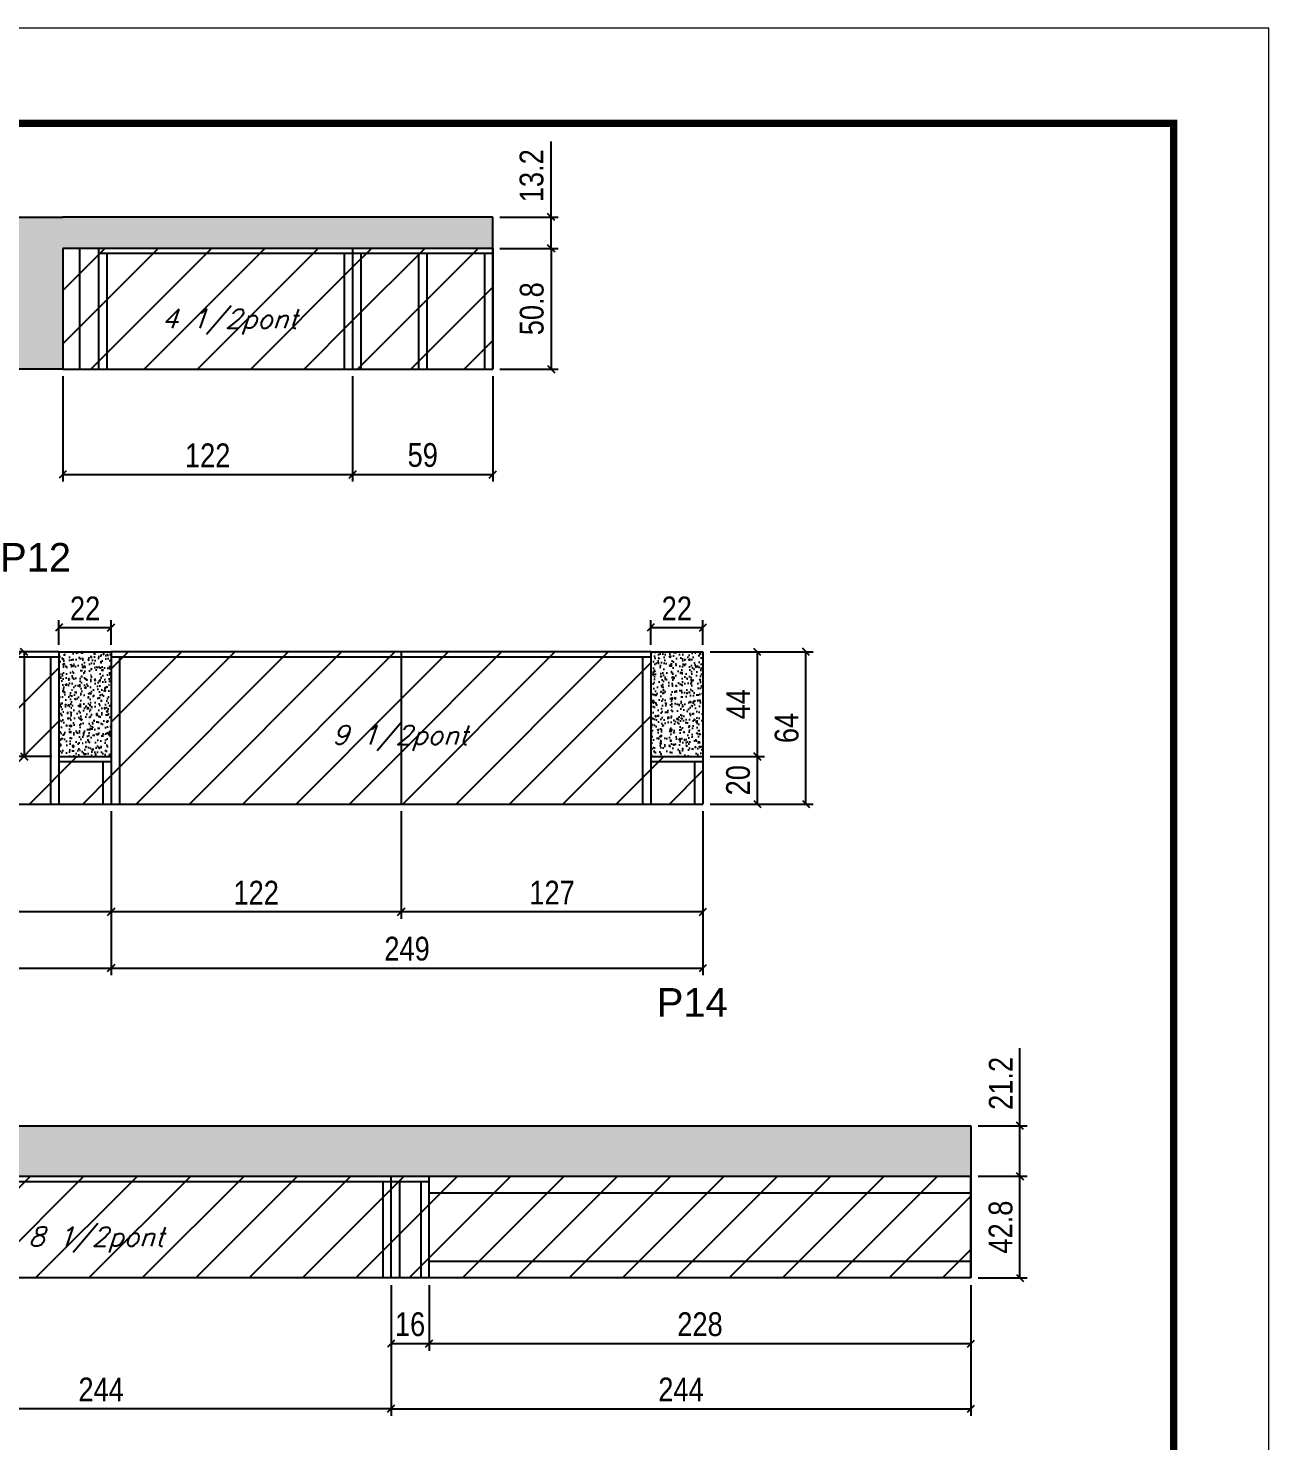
# Model space of a CAD drawing. Extents: x 137137 to 143418, y 10464 to 34486.
# Drawn here: x 142896 to 143418, y 25851 to 26446 of the extents above; entities that cross this region are included whole.
import ezdxf

# ---------------------------------------------------------------- set-up
doc = ezdxf.new("R2010")
doc.units = 0
doc.linetypes.add('DASHED', pattern=[0.75, 0.5, -0.25])
for name, color, linetype in [('5', 5, 'Continuous'), ('COTA', 241, 'Continuous'), ('Painéis', 200, 'Continuous'), ('Reaproveitamento', 251, 'Continuous'), ('SARR_2.2x7', 40, 'Continuous'), ('SARR_3.5x7', 81, 'Continuous'), ('texto', 7, 'Continuous')]:
    doc.layers.add(name, color=color, linetype=linetype)
doc.layers.add('Folhas', color=255, linetype='Continuous', lineweight=9)
doc.layers.add('SARRAFO DE PRESSAO', color=251, linetype='DASHED', lineweight=9)
doc.styles.add('COTA TECNICA', font='techl___.ttf', dxfattribs={"height": 10})
doc.styles.add('Romans', font='romans.shx')
doc.styles.get("Standard").update_dxf_attribs({"font": 'arial.ttf'})
doc.dimstyles.new('PAINEL', dxfattribs={"dimtxt": 10, "dimasz": 3, "dimexe": 3, "dimexo": 3, "dimgap": 3, "dimtad": 1, "dimdec": 1, "dimzin": 12, "dimdsep": 46, "dimtxsty": 'COTA TECNICA', "dimblk1": 'OBLIQUE', "dimblk2": 'OBLIQUE', "dimsah": 1, "dimcen": 0.9, "dimclrd": 4, "dimclre": 4, "dimclrt": 240, "dimadec": 1, "dimazin": 3, "dimtfac": 1, "dimtdec": 1, "dimtmove": 0, "dimatfit": 3, "dimfxl": 1, "dimtolj": 1, "dimtzin": 12, "dimarcsym": 0})
pattern_1 = [(50, (10644.301, -5813.042), (5.46554007, -0.47817257), [0.5715, -6.2865]), (355, (10644.301, -5813.042), (-1.05730264, 5.73170536), [0.4572, -5.02921753]), (100.4514447, (10644.7565, -5813.0817), (4.40823741, 5.25353256), [0.48570026, -5.34270734]), (46.1842, (10644.301, -5811.518), (8.13237123, -1.26126984), [0.85725, -9.42975]), (96.6355576, (10644.979, -5811.623), (7.122124, 7.42278374), [0.7285507, -8.01406824]), (351.184151, (10644.301, -5811.518), (7.122124, 7.42278374), [0.685799, -7.54379196]), (21, (10645.063, -5811.899), (4.54843174, -3.06795595), [0.5715, -6.2865]), (326, (10645.063, -5811.899), (1.85406085, 5.52563898), [0.4572, -5.0292]), (71.451445, (10645.442, -5812.1545), (6.40249258, 2.45768307), [0.48570026, -5.34269813]), (37.5, (10644.301, -5813.0418), (0.092658098, 2.536651166), [0, -4.96824, 0, -5.1054, 0, -5.04825]), (7.5, (10644.301, -5813.0418), (2.004589875, 3.005417245), [0, -2.91084, 0, -4.85394, 0, -1.92405]), (327.5, (10642.6017, -5813.0418), (4.067717855, -0.17186232), [0, -1.905, 0, -5.9436, 0, -7.8867]), (317.5, (10641.8397, -5813.042), (4.44387544, 0.76279473), [0, -2.4765, 0, -3.94716, 0, -5.6007])]
pattern_2 = [(45, (1560.227, -1e-11), (-11.2253202, 11.2253202), [])]

# ---------------------------------------------------------------- blocks, each defined once
blk = doc.blocks.new('9999999999')
at = {"layer": 'Folhas'}
blk.add_lwpolyline([(98138.98, 34190.21), (99623.98, 34190.21), (99623.98, 35240.21), (98138.98, 35240.21)], close=True, dxfattribs=at)
at = {"layer": 'Folhas', "color": 30, "const_width": 3}
blk.add_lwpolyline([(98213.98, 34230.21), (99583.98, 34230.21), (99583.98, 35200.21), (98213.98, 35200.21)], close=True, dxfattribs=at)
blk = doc.blocks.new('_Oblique')
at = {"color": 0, "linetype": 'ByBlock', "lineweight": -2}
blk.add_line((-0.5, -0.5), (0.5, 0.5), dxfattribs=at)
blk = doc.blocks.new('*D684')
at = {"layer": 'COTA', "color": 4, "linetype": 'ByBlock', "lineweight": -2, "transparency": 16777216}
for p, q in [((142677.7, 26116.35), (142677.7, 26047.32)), ((142930.7, 26116.34), (142930.7, 26047.32)), ((142677.7, 26050.32), (142930.7, 26050.32))]:
    blk.add_line(p, q, dxfattribs=at)
at = {"layer": 'Defpoints', "color": 0, "linetype": 'ByBlock', "transparency": 16777216}
for p in [(142677.7, 26119.35), (142930.7, 26119.34), (142930.7, 26050.32)]:
    blk.add_point(p, dxfattribs=at)
at = {"layer": 'COTA', "color": 4, "linetype": 'ByBlock', "lineweight": -2, "transparency": 16777216, "xscale": 3, "yscale": 3, "zscale": 3, "rotation": 180}
blk.add_blockref('_Oblique', (142677.7, 26050.32), dxfattribs=at)
at = {"layer": 'COTA', "color": 4, "linetype": 'ByBlock', "lineweight": -2, "transparency": 16777216, "xscale": 3, "yscale": 3, "zscale": 3}
blk.add_blockref('_Oblique', (142930.7, 26050.32), dxfattribs=at)
at = {"layer": 'COTA', "color": 240, "linetype": 'ByBlock', "transparency": 16777216, "insert": (142804.2, 26058.54), "char_height": 10, "attachment_point": 5, "style": 'COTA TECNICA'}
blk.add_mtext('\\A1;253', dxfattribs=at)
blk = doc.blocks.new('*D685')
at = {"layer": 'COTA', "color": 4, "linetype": 'ByBlock', "lineweight": -2, "transparency": 16777216}
for p, q in [((142930.7, 26116.35), (142930.7, 26047.32)), ((143179.7, 26116.34), (143179.7, 26047.32)), ((142930.7, 26050.32), (143179.7, 26050.32))]:
    blk.add_line(p, q, dxfattribs=at)
at = {"layer": 'Defpoints', "color": 0, "linetype": 'ByBlock', "transparency": 16777216}
for p in [(142930.7, 26119.35), (143179.7, 26119.34), (143179.7, 26050.32)]:
    blk.add_point(p, dxfattribs=at)
at = {"layer": 'COTA', "color": 4, "linetype": 'ByBlock', "lineweight": -2, "transparency": 16777216, "xscale": 3, "yscale": 3, "zscale": 3, "rotation": 180}
blk.add_blockref('_Oblique', (142930.7, 26050.32), dxfattribs=at)
at = {"layer": 'COTA', "color": 4, "linetype": 'ByBlock', "lineweight": -2, "transparency": 16777216, "xscale": 3, "yscale": 3, "zscale": 3}
blk.add_blockref('_Oblique', (143179.7, 26050.32), dxfattribs=at)
at = {"layer": 'COTA', "color": 240, "linetype": 'ByBlock', "transparency": 16777216, "insert": (143055.2, 26058.42), "char_height": 10, "attachment_point": 5, "style": 'COTA TECNICA'}
blk.add_mtext('\\A1;249', dxfattribs=at)
blk = doc.blocks.new('*D686')
at = {"layer": 'COTA', "color": 4, "linetype": 'ByBlock', "lineweight": -2, "transparency": 16777216}
for p, q in [((142908.7, 26186.34), (142908.7, 26196.63)), ((142908.7, 26193.63), (142930.7, 26193.63)), ((142930.7, 26186.35), (142930.7, 26196.63))]:
    blk.add_line(p, q, dxfattribs=at)
at = {"layer": 'Defpoints', "color": 0, "linetype": 'ByBlock', "transparency": 16777216}
for p in [(142930.7, 26193.63), (142908.7, 26183.34), (142930.7, 26183.35)]:
    blk.add_point(p, dxfattribs=at)
at = {"layer": 'COTA', "color": 4, "linetype": 'ByBlock', "lineweight": -2, "transparency": 16777216, "xscale": 3, "yscale": 3, "zscale": 3, "rotation": 180}
blk.add_blockref('_Oblique', (142908.7, 26193.63), dxfattribs=at)
at = {"layer": 'COTA', "color": 4, "linetype": 'ByBlock', "lineweight": -2, "transparency": 16777216, "xscale": 3, "yscale": 3, "zscale": 3}
blk.add_blockref('_Oblique', (142930.7, 26193.63), dxfattribs=at)
at = {"layer": 'COTA', "color": 240, "linetype": 'ByBlock', "transparency": 16777216, "insert": (142919.7, 26201.63), "char_height": 10, "attachment_point": 5, "style": 'COTA TECNICA'}
blk.add_mtext('\\A1;22', dxfattribs=at)
blk = doc.blocks.new('*D687')
at = {"layer": 'COTA', "color": 4, "linetype": 'ByBlock', "lineweight": -2, "transparency": 16777216}
for p, q in [((142905.7, 26183.34), (142891.06, 26183.34)), ((142894.06, 26183.34), (142894.06, 26139.34)), ((142905.7, 26139.34), (142891.06, 26139.34))]:
    blk.add_line(p, q, dxfattribs=at)
at = {"layer": 'Defpoints', "color": 0, "linetype": 'ByBlock', "transparency": 16777216}
for p in [(142908.7, 26183.34), (142894.06, 26139.34), (142908.7, 26139.34)]:
    blk.add_point(p, dxfattribs=at)
at = {"layer": 'COTA', "color": 4, "linetype": 'ByBlock', "lineweight": -2, "transparency": 16777216, "xscale": 3, "yscale": 3, "zscale": 3}
for p, rotation in [((142894.06, 26183.34), 90), ((142894.06, 26139.34), 270)]:
    blk.add_blockref('_Oblique', p, dxfattribs=dict(at, rotation=rotation))
at = {"layer": 'COTA', "color": 240, "linetype": 'ByBlock', "transparency": 16777216, "insert": (142885.99, 26161.34), "char_height": 10, "attachment_point": 5, "rotation": 90, "style": 'COTA TECNICA'}
blk.add_mtext('\\A1;44', dxfattribs=at)
blk = doc.blocks.new('*D690')
at = {"layer": 'COTA', "color": 4, "linetype": 'ByBlock', "lineweight": -2, "transparency": 16777216}
for p, q in [((142799.7, 26116.35), (142799.7, 26070.98)), ((142930.7, 26116.34), (142930.7, 26070.98)), ((142930.7, 26073.98), (142799.7, 26073.98))]:
    blk.add_line(p, q, dxfattribs=at)
at = {"layer": 'Defpoints', "color": 0, "linetype": 'ByBlock', "transparency": 16777216}
for p in [(142799.7, 26119.35), (142930.7, 26119.34), (142799.7, 26073.98)]:
    blk.add_point(p, dxfattribs=at)
at = {"layer": 'COTA', "color": 4, "linetype": 'ByBlock', "lineweight": -2, "transparency": 16777216, "xscale": 3, "yscale": 3, "zscale": 3, "rotation": 180}
blk.add_blockref('_Oblique', (142799.7, 26073.98), dxfattribs=at)
at = {"layer": 'COTA', "color": 4, "linetype": 'ByBlock', "lineweight": -2, "transparency": 16777216, "xscale": 3, "yscale": 3, "zscale": 3}
blk.add_blockref('_Oblique', (142930.7, 26073.98), dxfattribs=at)
at = {"layer": 'COTA', "color": 240, "linetype": 'ByBlock', "transparency": 16777216, "insert": (142865.2, 26082.2), "char_height": 10, "attachment_point": 5, "style": 'COTA TECNICA'}
blk.add_mtext('\\A1;131', dxfattribs=at)
blk = doc.blocks.new('*D691')
at = {"layer": 'COTA', "color": 4, "linetype": 'ByBlock', "lineweight": -2, "transparency": 16777216}
for p, q in [((142930.7, 26116.34), (142930.7, 26070.98)), ((143052.7, 26116.34), (143052.7, 26070.98)), ((143052.7, 26073.98), (142930.7, 26073.98))]:
    blk.add_line(p, q, dxfattribs=at)
at = {"layer": 'Defpoints', "color": 0, "linetype": 'ByBlock', "transparency": 16777216}
for p in [(142930.7, 26119.34), (143052.7, 26119.34), (142930.7, 26073.98)]:
    blk.add_point(p, dxfattribs=at)
at = {"layer": 'COTA', "color": 4, "linetype": 'ByBlock', "lineweight": -2, "transparency": 16777216, "xscale": 3, "yscale": 3, "zscale": 3, "rotation": 180}
blk.add_blockref('_Oblique', (142930.7, 26073.98), dxfattribs=at)
at = {"layer": 'COTA', "color": 4, "linetype": 'ByBlock', "lineweight": -2, "transparency": 16777216, "xscale": 3, "yscale": 3, "zscale": 3}
blk.add_blockref('_Oblique', (143052.7, 26073.98), dxfattribs=at)
at = {"layer": 'COTA', "color": 240, "linetype": 'ByBlock', "transparency": 16777216, "insert": (142991.7, 26082.04), "char_height": 10, "attachment_point": 5, "style": 'COTA TECNICA'}
blk.add_mtext('\\A1;122', dxfattribs=at)
blk = doc.blocks.new('*D692')
at = {"layer": 'COTA', "color": 4, "linetype": 'ByBlock', "lineweight": -2, "transparency": 16777216}
for p, q in [((143052.7, 26116.34), (143052.7, 26070.98)), ((143179.7, 26116.34), (143179.7, 26070.98)), ((143179.7, 26073.98), (143052.7, 26073.98))]:
    blk.add_line(p, q, dxfattribs=at)
at = {"layer": 'Defpoints', "color": 0, "linetype": 'ByBlock', "transparency": 16777216}
for p in [(143052.7, 26119.34), (143179.7, 26119.34), (143052.7, 26073.98)]:
    blk.add_point(p, dxfattribs=at)
at = {"layer": 'COTA', "color": 4, "linetype": 'ByBlock', "lineweight": -2, "transparency": 16777216, "xscale": 3, "yscale": 3, "zscale": 3, "rotation": 180}
blk.add_blockref('_Oblique', (143052.7, 26073.98), dxfattribs=at)
at = {"layer": 'COTA', "color": 4, "linetype": 'ByBlock', "lineweight": -2, "transparency": 16777216, "xscale": 3, "yscale": 3, "zscale": 3}
blk.add_blockref('_Oblique', (143179.7, 26073.98), dxfattribs=at)
at = {"layer": 'COTA', "color": 240, "linetype": 'ByBlock', "transparency": 16777216, "insert": (143116.2, 26082.06), "char_height": 10, "attachment_point": 5, "style": 'COTA TECNICA'}
blk.add_mtext('\\A1;127', dxfattribs=at)
blk = doc.blocks.new('*D759')
at = {"layer": 'COTA', "color": 4, "linetype": 'ByBlock', "lineweight": -2, "transparency": 16777216}
for p, q in [((142910.29, 26299.33), (142910.29, 26255)), ((143032.29, 26299.33), (143032.29, 26255)), ((142910.29, 26258), (143032.29, 26258))]:
    blk.add_line(p, q, dxfattribs=at)
at = {"layer": 'Defpoints', "color": 0, "linetype": 'ByBlock', "transparency": 16777216}
for p in [(142910.29, 26302.33), (143032.29, 26302.33), (143032.29, 26258)]:
    blk.add_point(p, dxfattribs=at)
at = {"layer": 'COTA', "color": 4, "linetype": 'ByBlock', "lineweight": -2, "transparency": 16777216, "xscale": 3, "yscale": 3, "zscale": 3, "rotation": 180}
blk.add_blockref('_Oblique', (142910.29, 26258), dxfattribs=at)
at = {"layer": 'COTA', "color": 4, "linetype": 'ByBlock', "lineweight": -2, "transparency": 16777216, "xscale": 3, "yscale": 3, "zscale": 3}
blk.add_blockref('_Oblique', (143032.29, 26258), dxfattribs=at)
at = {"layer": 'COTA', "color": 240, "linetype": 'ByBlock', "transparency": 16777216, "insert": (142971.29, 26266.05), "char_height": 10, "attachment_point": 5, "style": 'COTA TECNICA'}
blk.add_mtext('\\A1;122', dxfattribs=at)
blk = doc.blocks.new('*D760')
at = {"layer": 'COTA', "color": 4, "linetype": 'ByBlock', "lineweight": -2, "transparency": 16777216}
for p, q in [((143032.29, 26299.33), (143032.29, 26255)), ((143091.29, 26299.33), (143091.29, 26255)), ((143032.29, 26258), (143091.29, 26258))]:
    blk.add_line(p, q, dxfattribs=at)
at = {"layer": 'Defpoints', "color": 0, "linetype": 'ByBlock', "transparency": 16777216}
for p in [(143032.29, 26302.33), (143091.29, 26302.33), (143091.29, 26258)]:
    blk.add_point(p, dxfattribs=at)
at = {"layer": 'COTA', "color": 4, "linetype": 'ByBlock', "lineweight": -2, "transparency": 16777216, "xscale": 3, "yscale": 3, "zscale": 3, "rotation": 180}
blk.add_blockref('_Oblique', (143032.29, 26258), dxfattribs=at)
at = {"layer": 'COTA', "color": 4, "linetype": 'ByBlock', "lineweight": -2, "transparency": 16777216, "xscale": 3, "yscale": 3, "zscale": 3}
blk.add_blockref('_Oblique', (143091.29, 26258), dxfattribs=at)
at = {"layer": 'COTA', "color": 240, "linetype": 'ByBlock', "transparency": 16777216, "insert": (143061.79, 26266.13), "char_height": 10, "attachment_point": 5, "style": 'COTA TECNICA'}
blk.add_mtext('\\A1;59', dxfattribs=at)
blk = doc.blocks.new('*D761')
at = {"layer": 'COTA', "color": 4, "linetype": 'ByBlock', "lineweight": -2, "transparency": 16777216}
for p, q in [((143182.7, 26139.34), (143205.62, 26139.34)), ((143202.62, 26119.34), (143202.62, 26139.34)), ((143182.7, 26119.34), (143205.62, 26119.34))]:
    blk.add_line(p, q, dxfattribs=at)
at = {"layer": 'Defpoints', "color": 0, "linetype": 'ByBlock', "transparency": 16777216}
for p in [(143179.7, 26139.34), (143202.62, 26139.34), (143179.7, 26119.34)]:
    blk.add_point(p, dxfattribs=at)
at = {"layer": 'COTA', "color": 4, "linetype": 'ByBlock', "lineweight": -2, "transparency": 16777216, "xscale": 3, "yscale": 3, "zscale": 3}
for p, rotation in [((143202.62, 26139.34), 90), ((143202.62, 26119.34), 270)]:
    blk.add_blockref('_Oblique', p, dxfattribs=dict(at, rotation=rotation))
at = {"layer": 'COTA', "color": 240, "linetype": 'ByBlock', "transparency": 16777216, "insert": (143194.52, 26129.34), "char_height": 10, "attachment_point": 5, "rotation": 90, "style": 'COTA TECNICA'}
blk.add_mtext('\\A1;20', dxfattribs=at)
blk = doc.blocks.new('*D762')
at = {"layer": 'COTA', "color": 4, "linetype": 'ByBlock', "lineweight": -2, "transparency": 16777216}
for p, q in [((143182.7, 26183.34), (143205.62, 26183.34)), ((143202.62, 26139.34), (143202.62, 26183.34)), ((143182.7, 26139.34), (143205.62, 26139.34))]:
    blk.add_line(p, q, dxfattribs=at)
at = {"layer": 'Defpoints', "color": 0, "linetype": 'ByBlock', "transparency": 16777216}
for p in [(143179.7, 26183.34), (143202.62, 26183.34), (143179.7, 26139.34)]:
    blk.add_point(p, dxfattribs=at)
at = {"layer": 'COTA', "color": 4, "linetype": 'ByBlock', "lineweight": -2, "transparency": 16777216, "xscale": 3, "yscale": 3, "zscale": 3}
for p, rotation in [((143202.62, 26183.34), 90), ((143202.62, 26139.34), 270)]:
    blk.add_blockref('_Oblique', p, dxfattribs=dict(at, rotation=rotation))
at = {"layer": 'COTA', "color": 240, "linetype": 'ByBlock', "transparency": 16777216, "insert": (143194.55, 26161.34), "char_height": 10, "attachment_point": 5, "rotation": 90, "style": 'COTA TECNICA'}
blk.add_mtext('\\A1;44', dxfattribs=at)
blk = doc.blocks.new('*D763')
at = {"layer": 'COTA', "color": 4, "linetype": 'ByBlock', "lineweight": -2, "transparency": 16777216}
for p, q in [((143157.7, 26186.34), (143157.7, 26196.63)), ((143157.7, 26193.63), (143179.7, 26193.63)), ((143179.7, 26186.35), (143179.7, 26196.63))]:
    blk.add_line(p, q, dxfattribs=at)
at = {"layer": 'Defpoints', "color": 0, "linetype": 'ByBlock', "transparency": 16777216}
for p in [(143179.7, 26193.63), (143157.7, 26183.34), (143179.7, 26183.35)]:
    blk.add_point(p, dxfattribs=at)
at = {"layer": 'COTA', "color": 4, "linetype": 'ByBlock', "lineweight": -2, "transparency": 16777216, "xscale": 3, "yscale": 3, "zscale": 3, "rotation": 180}
blk.add_blockref('_Oblique', (143157.7, 26193.63), dxfattribs=at)
at = {"layer": 'COTA', "color": 4, "linetype": 'ByBlock', "lineweight": -2, "transparency": 16777216, "xscale": 3, "yscale": 3, "zscale": 3}
blk.add_blockref('_Oblique', (143179.7, 26193.63), dxfattribs=at)
at = {"layer": 'COTA', "color": 240, "linetype": 'ByBlock', "transparency": 16777216, "insert": (143168.7, 26201.63), "char_height": 10, "attachment_point": 5, "style": 'COTA TECNICA'}
blk.add_mtext('\\A1;22', dxfattribs=at)
blk = doc.blocks.new('*D764')
at = {"layer": 'COTA', "color": 4, "linetype": 'ByBlock', "lineweight": -2, "transparency": 16777216}
for p, q in [((143182.7, 26183.35), (143226.05, 26183.35)), ((143223.05, 26119.34), (143223.05, 26183.35)), ((143182.7, 26119.34), (143226.05, 26119.34))]:
    blk.add_line(p, q, dxfattribs=at)
at = {"layer": 'Defpoints', "color": 0, "linetype": 'ByBlock', "transparency": 16777216}
for p in [(143179.7, 26183.35), (143223.05, 26183.35), (143179.7, 26119.34)]:
    blk.add_point(p, dxfattribs=at)
at = {"layer": 'COTA', "color": 4, "linetype": 'ByBlock', "lineweight": -2, "transparency": 16777216, "xscale": 3, "yscale": 3, "zscale": 3}
for p, rotation in [((143223.05, 26183.35), 90), ((143223.05, 26119.34), 270)]:
    blk.add_blockref('_Oblique', p, dxfattribs=dict(at, rotation=rotation))
at = {"layer": 'COTA', "color": 240, "linetype": 'ByBlock', "transparency": 16777216, "insert": (143214.95, 26151.34), "char_height": 10, "attachment_point": 5, "rotation": 90, "style": 'COTA TECNICA'}
blk.add_mtext('\\A1;64', dxfattribs=at)
blk = doc.blocks.new('*D765')
at = {"layer": 'COTA', "color": 4, "lineweight": -2, "transparency": 16777216}
for p, q in [((143094.29, 26353.13), (143118.83, 26353.13)), ((143115.83, 26353.13), (143115.83, 26302.33)), ((143094.29, 26302.33), (143118.83, 26302.33))]:
    blk.add_line(p, q, dxfattribs=at)
at = {"layer": 'Defpoints', "color": 0, "transparency": 16777216}
for p in [(143091.29, 26353.13), (143091.29, 26302.33), (143115.83, 26302.33)]:
    blk.add_point(p, dxfattribs=at)
at = {"layer": 'COTA', "color": 4, "lineweight": -2, "transparency": 16777216, "xscale": 3, "yscale": 3, "zscale": 3}
for p, rotation in [((143115.83, 26353.13), 90), ((143115.83, 26302.33), 270)]:
    blk.add_blockref('_Oblique', p, dxfattribs=dict(at, rotation=rotation))
at = {"layer": 'COTA', "color": 240, "transparency": 16777216, "insert": (143107.7, 26327.73), "char_height": 10, "attachment_point": 5, "rotation": 90, "style": 'COTA TECNICA'}
blk.add_mtext('\\A1;50.8', dxfattribs=at)
blk = doc.blocks.new('*D766')
at = {"layer": 'COTA', "color": 4, "lineweight": -2, "transparency": 16777216}
for p, q in [((143115.83, 26366.33), (143115.83, 26398.07)), ((143094.29, 26366.33), (143118.83, 26366.33)), ((143115.83, 26353.13), (143115.83, 26366.33)), ((143094.29, 26353.13), (143118.83, 26353.13))]:
    blk.add_line(p, q, dxfattribs=at)
at = {"layer": 'Defpoints', "color": 0, "transparency": 16777216}
for p in [(143091.29, 26366.33), (143115.83, 26366.33), (143091.29, 26353.13)]:
    blk.add_point(p, dxfattribs=at)
at = {"layer": 'COTA', "color": 4, "lineweight": -2, "transparency": 16777216, "xscale": 3, "yscale": 3, "zscale": 3}
for p, rotation in [((143115.83, 26366.33), 90), ((143115.83, 26353.13), 270)]:
    blk.add_blockref('_Oblique', p, dxfattribs=dict(at, rotation=rotation))
at = {"layer": 'COTA', "color": 240, "transparency": 16777216, "insert": (143107.61, 26383.7), "char_height": 10, "attachment_point": 5, "rotation": 90, "style": 'COTA TECNICA'}
blk.add_mtext('\\A1;13.2', dxfattribs=at)
blk = doc.blocks.new('*D724')
at = {"layer": 'COTA', "color": 4, "linetype": 'ByBlock', "lineweight": -2, "transparency": 16777216}
for p, q in [((142804.46, 25916.92), (142804.46, 25861.92)), ((143048.46, 25916.92), (143048.46, 25861.92)), ((143048.46, 25864.92), (142804.46, 25864.92))]:
    blk.add_line(p, q, dxfattribs=at)
at = {"layer": 'Defpoints', "color": 0, "linetype": 'ByBlock', "transparency": 16777216}
for p in [(142804.46, 25919.92), (143048.46, 25919.92), (142804.46, 25864.92)]:
    blk.add_point(p, dxfattribs=at)
at = {"layer": 'COTA', "color": 4, "linetype": 'ByBlock', "lineweight": -2, "transparency": 16777216, "xscale": 3, "yscale": 3, "zscale": 3, "rotation": 180}
blk.add_blockref('_Oblique', (142804.46, 25864.92), dxfattribs=at)
at = {"layer": 'COTA', "color": 4, "linetype": 'ByBlock', "lineweight": -2, "transparency": 16777216, "xscale": 3, "yscale": 3, "zscale": 3}
blk.add_blockref('_Oblique', (143048.46, 25864.92), dxfattribs=at)
at = {"layer": 'COTA', "color": 240, "linetype": 'ByBlock', "transparency": 16777216, "insert": (142926.46, 25873), "char_height": 10, "attachment_point": 5, "style": 'COTA TECNICA'}
blk.add_mtext('\\A1;244', dxfattribs=at)
blk = doc.blocks.new('*D726')
at = {"layer": 'COTA', "color": 4, "linetype": 'ByBlock', "lineweight": -2, "transparency": 16777216}
for p, q in [((143048.46, 25916.92), (143048.46, 25861.92)), ((143292.46, 25916.92), (143292.46, 25861.92)), ((143048.46, 25864.92), (143292.46, 25864.92))]:
    blk.add_line(p, q, dxfattribs=at)
at = {"layer": 'Defpoints', "color": 0, "linetype": 'ByBlock', "transparency": 16777216}
for p in [(143048.46, 25919.92), (143292.46, 25919.92), (143292.46, 25864.92)]:
    blk.add_point(p, dxfattribs=at)
at = {"layer": 'COTA', "color": 4, "linetype": 'ByBlock', "lineweight": -2, "transparency": 16777216, "xscale": 3, "yscale": 3, "zscale": 3, "rotation": 180}
blk.add_blockref('_Oblique', (143048.46, 25864.92), dxfattribs=at)
at = {"layer": 'COTA', "color": 4, "linetype": 'ByBlock', "lineweight": -2, "transparency": 16777216, "xscale": 3, "yscale": 3, "zscale": 3}
blk.add_blockref('_Oblique', (143292.46, 25864.92), dxfattribs=at)
at = {"layer": 'COTA', "color": 240, "linetype": 'ByBlock', "transparency": 16777216, "insert": (143170.46, 25873), "char_height": 10, "attachment_point": 5, "style": 'COTA TECNICA'}
blk.add_mtext('\\A1;244', dxfattribs=at)
blk = doc.blocks.new('*D729')
at = {"layer": 'COTA', "color": 4, "linetype": 'ByBlock', "lineweight": -2, "transparency": 16777216}
for p, q in [((143048.46, 25916.92), (143048.46, 25889.3)), ((143064.46, 25916.92), (143064.46, 25889.3)), ((143048.46, 25892.3), (143064.46, 25892.3))]:
    blk.add_line(p, q, dxfattribs=at)
at = {"layer": 'Defpoints', "color": 0, "linetype": 'ByBlock', "transparency": 16777216}
for p in [(143048.46, 25919.92), (143064.46, 25919.92), (143064.46, 25892.3)]:
    blk.add_point(p, dxfattribs=at)
at = {"layer": 'COTA', "color": 4, "linetype": 'ByBlock', "lineweight": -2, "transparency": 16777216, "xscale": 3, "yscale": 3, "zscale": 3, "rotation": 180}
blk.add_blockref('_Oblique', (143048.46, 25892.3), dxfattribs=at)
at = {"layer": 'COTA', "color": 4, "linetype": 'ByBlock', "lineweight": -2, "transparency": 16777216, "xscale": 3, "yscale": 3, "zscale": 3}
blk.add_blockref('_Oblique', (143064.46, 25892.3), dxfattribs=at)
at = {"layer": 'COTA', "color": 240, "linetype": 'ByBlock', "transparency": 16777216, "insert": (143056.46, 25900.4), "char_height": 10, "attachment_point": 5, "style": 'COTA TECNICA'}
blk.add_mtext('\\A1;16', dxfattribs=at)
blk = doc.blocks.new('*D730')
at = {"layer": 'COTA', "color": 4, "linetype": 'ByBlock', "lineweight": -2, "transparency": 16777216}
for p, q in [((143064.46, 25916.92), (143064.46, 25889.3)), ((143292.46, 25916.92), (143292.46, 25889.3)), ((143064.46, 25892.3), (143292.46, 25892.3))]:
    blk.add_line(p, q, dxfattribs=at)
at = {"layer": 'Defpoints', "color": 0, "linetype": 'ByBlock', "transparency": 16777216}
for p in [(143064.46, 25919.92), (143292.46, 25919.92), (143292.46, 25892.3)]:
    blk.add_point(p, dxfattribs=at)
at = {"layer": 'COTA', "color": 4, "linetype": 'ByBlock', "lineweight": -2, "transparency": 16777216, "xscale": 3, "yscale": 3, "zscale": 3, "rotation": 180}
blk.add_blockref('_Oblique', (143064.46, 25892.3), dxfattribs=at)
at = {"layer": 'COTA', "color": 4, "linetype": 'ByBlock', "lineweight": -2, "transparency": 16777216, "xscale": 3, "yscale": 3, "zscale": 3}
blk.add_blockref('_Oblique', (143292.46, 25892.3), dxfattribs=at)
at = {"layer": 'COTA', "color": 240, "linetype": 'ByBlock', "transparency": 16777216, "insert": (143178.46, 25900.4), "char_height": 10, "attachment_point": 5, "style": 'COTA TECNICA'}
blk.add_mtext('\\A1;228', dxfattribs=at)
blk = doc.blocks.new('*D780')
at = {"layer": 'COTA', "color": 4, "lineweight": -2, "transparency": 16777216}
for p, q in [((143295.46, 25962.72), (143316.08, 25962.72)), ((143313.08, 25919.92), (143313.08, 25962.72)), ((143295.46, 25919.92), (143316.08, 25919.92))]:
    blk.add_line(p, q, dxfattribs=at)
at = {"layer": 'Defpoints', "color": 0, "transparency": 16777216}
for p in [(143292.46, 25962.72), (143313.08, 25962.72), (143292.46, 25919.92)]:
    blk.add_point(p, dxfattribs=at)
at = {"layer": 'COTA', "color": 4, "lineweight": -2, "transparency": 16777216, "xscale": 3, "yscale": 3, "zscale": 3}
for p, rotation in [((143313.08, 25962.72), 90), ((143313.08, 25919.92), 270)]:
    blk.add_blockref('_Oblique', p, dxfattribs=dict(at, rotation=rotation))
at = {"layer": 'COTA', "color": 240, "transparency": 16777216, "insert": (143304.99, 25941.32), "char_height": 10, "attachment_point": 5, "rotation": 90, "style": 'COTA TECNICA'}
blk.add_mtext('\\A1;42.8', dxfattribs=at)
blk = doc.blocks.new('*D781')
at = {"layer": 'COTA', "color": 4, "lineweight": -2, "transparency": 16777216}
for p, q in [((143313.08, 25983.92), (143313.08, 26016.65)), ((143295.46, 25983.92), (143316.08, 25983.92)), ((143313.08, 25962.72), (143313.08, 25983.92)), ((143295.46, 25962.72), (143316.08, 25962.72))]:
    blk.add_line(p, q, dxfattribs=at)
at = {"layer": 'Defpoints', "color": 0, "transparency": 16777216}
for p in [(143292.46, 25983.92), (143313.08, 25983.92), (143292.46, 25962.72)]:
    blk.add_point(p, dxfattribs=at)
at = {"layer": 'COTA', "color": 4, "lineweight": -2, "transparency": 16777216, "xscale": 3, "yscale": 3, "zscale": 3}
for p, rotation in [((143313.08, 25983.92), 90), ((143313.08, 25962.72), 270)]:
    blk.add_blockref('_Oblique', p, dxfattribs=dict(at, rotation=rotation))
at = {"layer": 'COTA', "color": 240, "transparency": 16777216, "insert": (143305.02, 26001.79), "char_height": 10, "attachment_point": 5, "rotation": 90, "style": 'COTA TECNICA'}
blk.add_mtext('\\A1;21.2', dxfattribs=at)

msp = doc.modelspace()

# ---------------------------------------------------------------- hatches: boundary and pattern name
at = {"layer": 'COTA', "ltscale": 25}
h = msp.add_hatch(dxfattribs=at)
h.set_pattern_fill('AR-CONC', color=256, scale=0.03)
h.set_pattern_definition([(50, (1591.3256, -6891.4506), (5.46554007, -0.47817257), [0.5715, -6.2865]), (355, (1591.3256, -6891.4506), (-1.05730264, 5.73170536), [0.4572, -5.02921753]), (100.4514447, (1591.781, -6891.4905), (4.40823741, 5.25353256), [0.48570026, -5.34270734]), (46.1842, (1591.3256, -6889.9266), (8.13237123, -1.26126984), [0.85725, -9.42975]), (96.6355576, (1592.003, -6890.032), (7.122124, 7.42278374), [0.7285507, -8.01406824]), (351.184151, (1591.3256, -6889.927), (7.122124, 7.42278374), [0.685799, -7.54379196]), (21, (1592.0876, -6890.3076), (4.54843174, -3.06795595), [0.5715, -6.2865]), (326, (1592.0876, -6890.3076), (1.85406085, 5.52563898), [0.4572, -5.0292]), (71.451445, (1592.4666, -6890.5633), (6.40249258, 2.45768307), [0.48570026, -5.34269813]), (37.5, (1591.3256, -6891.4506), (0.092658098, 2.536651166), [0, -4.96824, 0, -5.1054, 0, -5.04825]), (7.5, (1591.3256, -6891.4506), (2.004589875, 3.005417245), [0, -2.91084, 0, -4.85394, 0, -1.92405]), (327.5, (1589.6263, -6891.4506), (4.067717855, -0.17186232), [0, -1.905, 0, -5.9436, 0, -7.8867]), (317.5, (1588.8643, -6891.4506), (4.44387544, 0.76279473), [0, -2.4765, 0, -3.94716, 0, -5.6007])])
h.paths.add_polyline_path([(142891.29, 26366.33), (142891.29, 26302.33), (142910.29, 26302.33), (142910.29, 26353.13), (143091.29, 26353.13), (143091.29, 26366.33), (142910.29, 26366.33)])
at = {"layer": 'COTA', "linetype": 'ByBlock'}
h = msp.add_hatch(dxfattribs=at)
h.set_pattern_fill('AR-CONC', color=256, scale=0.03)
h.set_pattern_definition(pattern_1)
h.paths.add_polyline_path([(142908.7, 26139.34), (142930.7, 26139.34), (142930.7, 26183.34), (142908.7, 26183.34)])
h = msp.add_hatch(dxfattribs=at)
h.set_pattern_fill('AR-CONC', color=256, scale=0.03)
h.set_pattern_definition(pattern_1)
h.paths.add_polyline_path([(143157.7, 26139.34), (143179.7, 26139.34), (143179.7, 26183.34), (143157.7, 26183.34)])
h = msp.add_hatch(dxfattribs=at)
h.set_pattern_fill('AR-CONC', color=256, scale=0.03)
h.set_pattern_definition([(50, (1593.3113, -6891.4506), (5.46554007, -0.47817257), [0.5715, -6.2865]), (355, (1593.311, -6891.4506), (-1.05730264, 5.73170536), [0.4572, -5.02921753]), (100.4514447, (1593.7667, -6891.4905), (4.40823741, 5.25353256), [0.48570026, -5.34270734]), (46.1842, (1593.311, -6889.9266), (8.13237123, -1.26126984), [0.85725, -9.42975]), (96.6355576, (1593.989, -6890.032), (7.122124, 7.42278374), [0.7285507, -8.01406824]), (351.184151, (1593.311, -6889.927), (7.122124, 7.42278374), [0.685799, -7.54379196]), (21, (1594.0733, -6890.3076), (4.54843174, -3.06795595), [0.5715, -6.2865]), (326, (1594.073, -6890.3076), (1.85406085, 5.52563898), [0.4572, -5.0292]), (71.451445, (1594.4523, -6890.5633), (6.40249258, 2.45768307), [0.48570026, -5.34269813]), (37.5, (1593.3113, -6891.4506), (0.092658098, 2.536651166), [0, -4.96824, 0, -5.1054, 0, -5.04825]), (7.5, (1593.3113, -6891.4506), (2.004589875, 3.005417245), [0, -2.91084, 0, -4.85394, 0, -1.92405]), (327.5, (1591.612, -6891.4506), (4.067717855, -0.17186232), [0, -1.905, 0, -5.9436, 0, -7.8867]), (317.5, (1590.85, -6891.4506), (4.44387544, 0.76279473), [0, -2.4765, 0, -3.94716, 0, -5.6007])])
h.paths.add_polyline_path([(142316.46, 25983.92), (142316.46, 25962.72), (143292.46, 25962.72), (143292.46, 25983.92)])
at = {"layer": 'Reaproveitamento', "ltscale": 25}
h = msp.add_hatch(dxfattribs=at)
h.set_pattern_fill('ANSI31', color=256, scale=5)
h.set_pattern_definition(pattern_2)
h.paths.add_polyline_path([(143032.29, 26353.13), (142910.29, 26353.13), (142910.29, 26302.33), (143032.29, 26302.33)])
h.paths.add_polyline_path([(142929.71, 26314.17), (142997.32, 26314.17), (143002.82, 26330.15), (142935.21, 26330.15)], flags=24)
h = msp.add_hatch(dxfattribs=at)
h.set_pattern_fill('ANSI31', color=256, scale=5)
h.set_pattern_definition(pattern_2)
h.paths.add_polyline_path([(143091.29, 26353.13), (143032.29, 26353.13), (143032.29, 26302.33), (143091.29, 26302.33)])
h = msp.add_hatch(dxfattribs=at)
h.set_pattern_fill('ANSI31', color=256, scale=5)
h.set_pattern_definition(pattern_2)
h.paths.add_polyline_path([(142908.7, 26183.34), (142799.7, 26183.34), (142799.7, 26119.34), (142930.7, 26119.34), (142930.7, 26139.34), (142908.7, 26139.34)])
h.paths.add_polyline_path([(142895.84, 26150.56), (142895.84, 26172.76), (142875.26, 26172.76), (142875.26, 26150.56)], flags=24)
h = msp.add_hatch(dxfattribs=at)
h.set_pattern_fill('ANSI31', color=256, scale=5)
h.set_pattern_definition(pattern_2)
h.paths.add_polyline_path([(143052.7, 26183.34), (142930.7, 26183.34), (142930.7, 26139.34), (142930.7, 26119.34), (143052.7, 26119.34)])
h = msp.add_hatch(dxfattribs=at)
h.set_pattern_fill('ANSI31', color=256, scale=5)
h.set_pattern_definition(pattern_2)
h.paths.add_polyline_path([(143157.7, 26183.34), (143052.7, 26183.34), (143052.7, 26119.34), (143179.7, 26119.34), (143179.7, 26139.34), (143157.7, 26139.34)])
h = msp.add_hatch(dxfattribs=at)
h.set_pattern_fill('ANSI31', color=256, scale=5)
h.set_pattern_definition(pattern_2)
h.paths.add_polyline_path([(142804.46, 25962.72), (142804.46, 25919.92), (143048.46, 25919.92), (143048.46, 25962.72)])
h = msp.add_hatch(dxfattribs=at)
h.set_pattern_fill('ANSI31', color=256, scale=5)
h.set_pattern_definition(pattern_2)
h.paths.add_polyline_path([(143292.46, 25962.72), (143048.46, 25962.72), (143048.46, 25919.92), (143292.46, 25919.92)])

# ---------------------------------------------------------------- linework, layer by layer
at = {"layer": 'COTA', "linetype": 'ByBlock'}
for p, q in [((142891.29, 26366.33), (142910.29, 26366.33)), ((143091.29, 26366.33), (142910.29, 26366.33)), ((143091.29, 26353.13), (143091.29, 26366.33)), ((142910.29, 26302.33), (142891.29, 26302.33)), ((142908.7, 26183.34), (142930.7, 26183.34)), ((143157.7, 26183.34), (143179.7, 26183.34)), ((143179.7, 26183.34), (143179.7, 26139.34)), ((142316.46, 25983.92), (143292.46, 25983.92)), ((143292.46, 25983.92), (143292.46, 25962.72))]:
    msp.add_line(p, q, dxfattribs=at)
at = {"layer": 'Painéis', "linetype": 'ByBlock'}
for p, q in [((142910.29, 26353.13), (142910.29, 26302.33)), ((143091.29, 26353.13), (142910.29, 26353.13)), ((143032.29, 26353.13), (143032.29, 26302.33)), ((143091.29, 26302.33), (143091.29, 26353.13)), ((142910.29, 26302.33), (143032.29, 26302.33)), ((142908.7, 26183.34), (142677.7, 26183.34)), ((142908.7, 26183.34), (142908.7, 26139.34)), ((142930.7, 26183.34), (142930.7, 26139.34)), ((143157.7, 26183.34), (142930.7, 26183.34)), ((143052.7, 26183.34), (143052.7, 26119.34)), ((143157.7, 26183.34), (143157.7, 26139.34)), ((142908.7, 26139.34), (142930.7, 26139.34)), ((142930.7, 26139.34), (142930.7, 26119.34)), ((143157.7, 26139.34), (143179.7, 26139.34)), ((143179.7, 26139.34), (143179.7, 26119.34)), ((142677.7, 26119.34), (142930.7, 26119.34)), ((142930.7, 26119.34), (143179.7, 26119.34)), ((142316.46, 25962.72), (143292.46, 25962.72)), ((143048.46, 25919.92), (143048.46, 25962.72)), ((143292.46, 25919.92), (143292.46, 25962.72)), ((143292.46, 25919.92), (142804.46, 25919.92))]:
    msp.add_line(p, q, dxfattribs=at)
at = {"layer": 'Painéis'}
for p, q in [((143032.29, 26302.33), (143091.29, 26302.33)), ((143292.46, 25962.72), (143292.46, 25919.92))]:
    msp.add_line(p, q, dxfattribs=at)
at = {"layer": 'SARR_2.2x7', "linetype": 'Continuous'}
for p, q in [((142917.29, 26353.13), (142917.29, 26302.33)), ((143032.29, 26350.93), (142925.29, 26350.93)), ((143091.29, 26350.93), (143032.29, 26350.93)), ((142908.7, 26181.15), (142692.7, 26181.15)), ((143157.7, 26181.15), (142930.7, 26181.15)), ((142930.7, 26137.14), (142908.7, 26137.14)), ((143179.7, 26137.14), (143157.7, 26137.14)), ((142804.46, 25960.52), (143048.46, 25960.52)), ((143048.46, 25960.52), (143064.46, 25960.52)), ((143064.46, 25955.72), (143292.46, 25955.72)), ((143064.46, 25926.92), (143292.46, 25926.92))]:
    msp.add_line(p, q, dxfattribs=at)
at = {"layer": 'SARR_3.5x7'}
for p, q in [((142925.29, 26353.13), (142925.29, 26302.33)), ((143091.29, 26353.13), (143091.29, 26302.33)), ((142928.79, 26350.93), (142928.79, 26302.33)), ((143028.79, 26350.93), (143028.79, 26302.33)), ((143035.79, 26350.93), (143035.79, 26302.33)), ((143060.04, 26350.93), (143060.04, 26302.33)), ((143063.54, 26350.93), (143063.54, 26302.33)), ((143087.79, 26350.93), (143087.79, 26302.33)), ((142905.2, 26181.15), (142905.2, 26119.34)), ((142934.2, 26181.15), (142934.2, 26119.34)), ((143154.2, 26181.15), (143154.2, 26119.34)), ((142908.7, 26139.34), (142908.7, 26119.34)), ((143157.7, 26139.34), (143157.7, 26119.34)), ((142927.2, 26137.14), (142927.2, 26119.34)), ((143176.2, 26137.14), (143176.2, 26119.34)), ((143044.96, 25960.52), (143044.96, 25919.92)), ((143051.96, 25960.52), (143051.96, 25919.92)), ((143060.96, 25960.52), (143060.96, 25919.92)), ((143064.46, 25919.92), (143064.46, 25962.72))]:
    msp.add_line(p, q, dxfattribs=at)

# ---------------------------------------------------------------- block references
at = {"layer": 'SARRAFO DE PRESSAO', "color": 6, "linetype": 'ByBlock'}
msp.add_blockref('9999999999', (43793.81, -8794.45), dxfattribs=at)

# ---------------------------------------------------------------- texts
at = {"layer": '5', "linetype": 'Continuous'}
for s, p in [('P12', (142883.96, 26217.16)), ('P14', (143160.3, 26029.89))]:
    msp.add_text(s, height=12, rotation=0.00004, dxfattribs=at).set_placement(p)
at = {"layer": 'texto', "color": 2, "char_height": 8, "attachment_point": 5, "style": 'Romans'}
for s, insert in [('{\\Q19;\\C256;4 1/2pont}', (142980.5, 26322.16)), ('{\\Q19;\\C256;9 1/2pont}', (143052.23, 26147.08)), ('{\\Q19;\\C256;8 1/2pont}', (142924.35, 25936.02))]:
    msp.add_mtext(s, dxfattribs=dict(at, insert=insert))

# ---------------------------------------------------------------- dimensions: what is measured, and where the dimension line sits
at = {"layer": 'COTA'}
for base, p1, p2, picture, middle in [((143115.83, 26366.33), (143091.29, 26353.13), (143091.29, 26366.33), '*D766', (143107.61, 26383.7)), ((143115.83, 26302.33), (143091.29, 26353.13), (143091.29, 26302.33), '*D765', (143107.7, 26327.73)), ((143313.08, 25983.92), (143292.46, 25962.72), (143292.46, 25983.92), '*D781', (143305.02, 26001.79)), ((143313.08, 25962.72), (143292.46, 25919.92), (143292.46, 25962.72), '*D780', (143304.99, 25941.32))]:
    dim = msp.add_linear_dim(base=base, p1=p1, p2=p2, angle=90, dimstyle='PAINEL', dxfattribs=at)
    dim.commit()
    dim.dimension.update_dxf_attribs({"geometry": picture, "text_midpoint": middle})
at = {"layer": 'COTA', "linetype": 'ByBlock'}
for base, p1, p2, picture, middle in [((143032.29, 26258), (142910.29, 26302.33), (143032.29, 26302.33), '*D759', (142971.29, 26266.05)), ((143091.29, 26258), (143032.29, 26302.33), (143091.29, 26302.33), '*D760', (143061.79, 26266.13)), ((142930.7, 26193.63), (142908.7, 26183.34), (142930.7, 26183.34), '*D686', (142919.7, 26201.63)), ((143179.7, 26193.63), (143157.7, 26183.34), (143179.7, 26183.34), '*D763', (143168.7, 26201.63)), ((142930.7, 26050.32), (142677.7, 26119.34), (142930.7, 26119.34), '*D684', (142804.2, 26058.54)), ((142799.7, 26073.98), (142930.7, 26119.34), (142799.7, 26119.34), '*D690', (142865.2, 26082.2)), ((143179.7, 26050.32), (142930.7, 26119.34), (143179.7, 26119.34), '*D685', (143055.2, 26058.42)), ((142930.7, 26073.98), (143052.7, 26119.34), (142930.7, 26119.34), '*D691', (142991.7, 26082.04)), ((143052.7, 26073.98), (143179.7, 26119.34), (143052.7, 26119.34), '*D692', (143116.2, 26082.06)), ((143292.46, 25864.92), (143048.46, 25919.92), (143292.46, 25919.92), '*D726', (143170.46, 25873))]:
    dim = msp.add_linear_dim(base=base, p1=p1, p2=p2, dimstyle='PAINEL', dxfattribs=at)
    dim.commit()
    dim.dimension.update_dxf_attribs({"geometry": picture, "text_midpoint": middle})
for base, p1, p2, angle, picture, middle in [((142894.06, 26139.34), (142908.7, 26183.34), (142908.7, 26139.34), 90, '*D687', (142885.99, 26161.34)), ((143223.05, 26183.34), (143179.7, 26119.34), (143179.7, 26183.34), 90, '*D764', (143214.95, 26151.34)), ((142804.46, 25864.92), (143048.46, 25919.92), (142804.46, 25919.92), 180, '*D724', (142926.46, 25873))]:
    dim = msp.add_linear_dim(base=base, p1=p1, p2=p2, angle=angle, dimstyle='PAINEL', dxfattribs=at)
    dim.commit()
    dim.dimension.update_dxf_attribs({"geometry": picture, "text_midpoint": middle})
dim = msp.add_linear_dim(base=(143202.62, 26183.34), p1=(143179.7, 26139.34), p2=(143179.7, 26183.34), angle=90, dimstyle='PAINEL', override={"dimtmove": 1}, dxfattribs=at)
dim.commit()
dim.dimension.update_dxf_attribs({"geometry": '*D762', "text_midpoint": (143194.55, 26161.34)})
dim = msp.add_linear_dim(base=(143202.62, 26139.34), p1=(143179.7, 26119.34), p2=(143179.7, 26139.34), angle=90, dimstyle='PAINEL', dxfattribs=at)
dim.commit()
dim.dimension.update_dxf_attribs({"geometry": '*D761', "text_midpoint": (143202.62, 26129.34), "dimtype": 160})
dim = msp.add_linear_dim(base=(143064.46, 25892.3), p1=(143048.46, 25919.92), p2=(143064.46, 25919.92), dimstyle='PAINEL', dxfattribs=at)
dim.commit()
dim.dimension.update_dxf_attribs({"geometry": '*D729', "text_midpoint": (143056.46, 25892.3), "dimtype": 160})
dim = msp.add_linear_dim(base=(143292.46, 25892.3), p1=(143064.46, 25919.92), p2=(143292.46, 25919.92), dimstyle='PAINEL', override={"dimtmove": 1}, dxfattribs=at)
dim.commit()
dim.dimension.update_dxf_attribs({"geometry": '*D730', "text_midpoint": (143178.46, 25900.4)})

doc.saveas('drawing.dxf')
